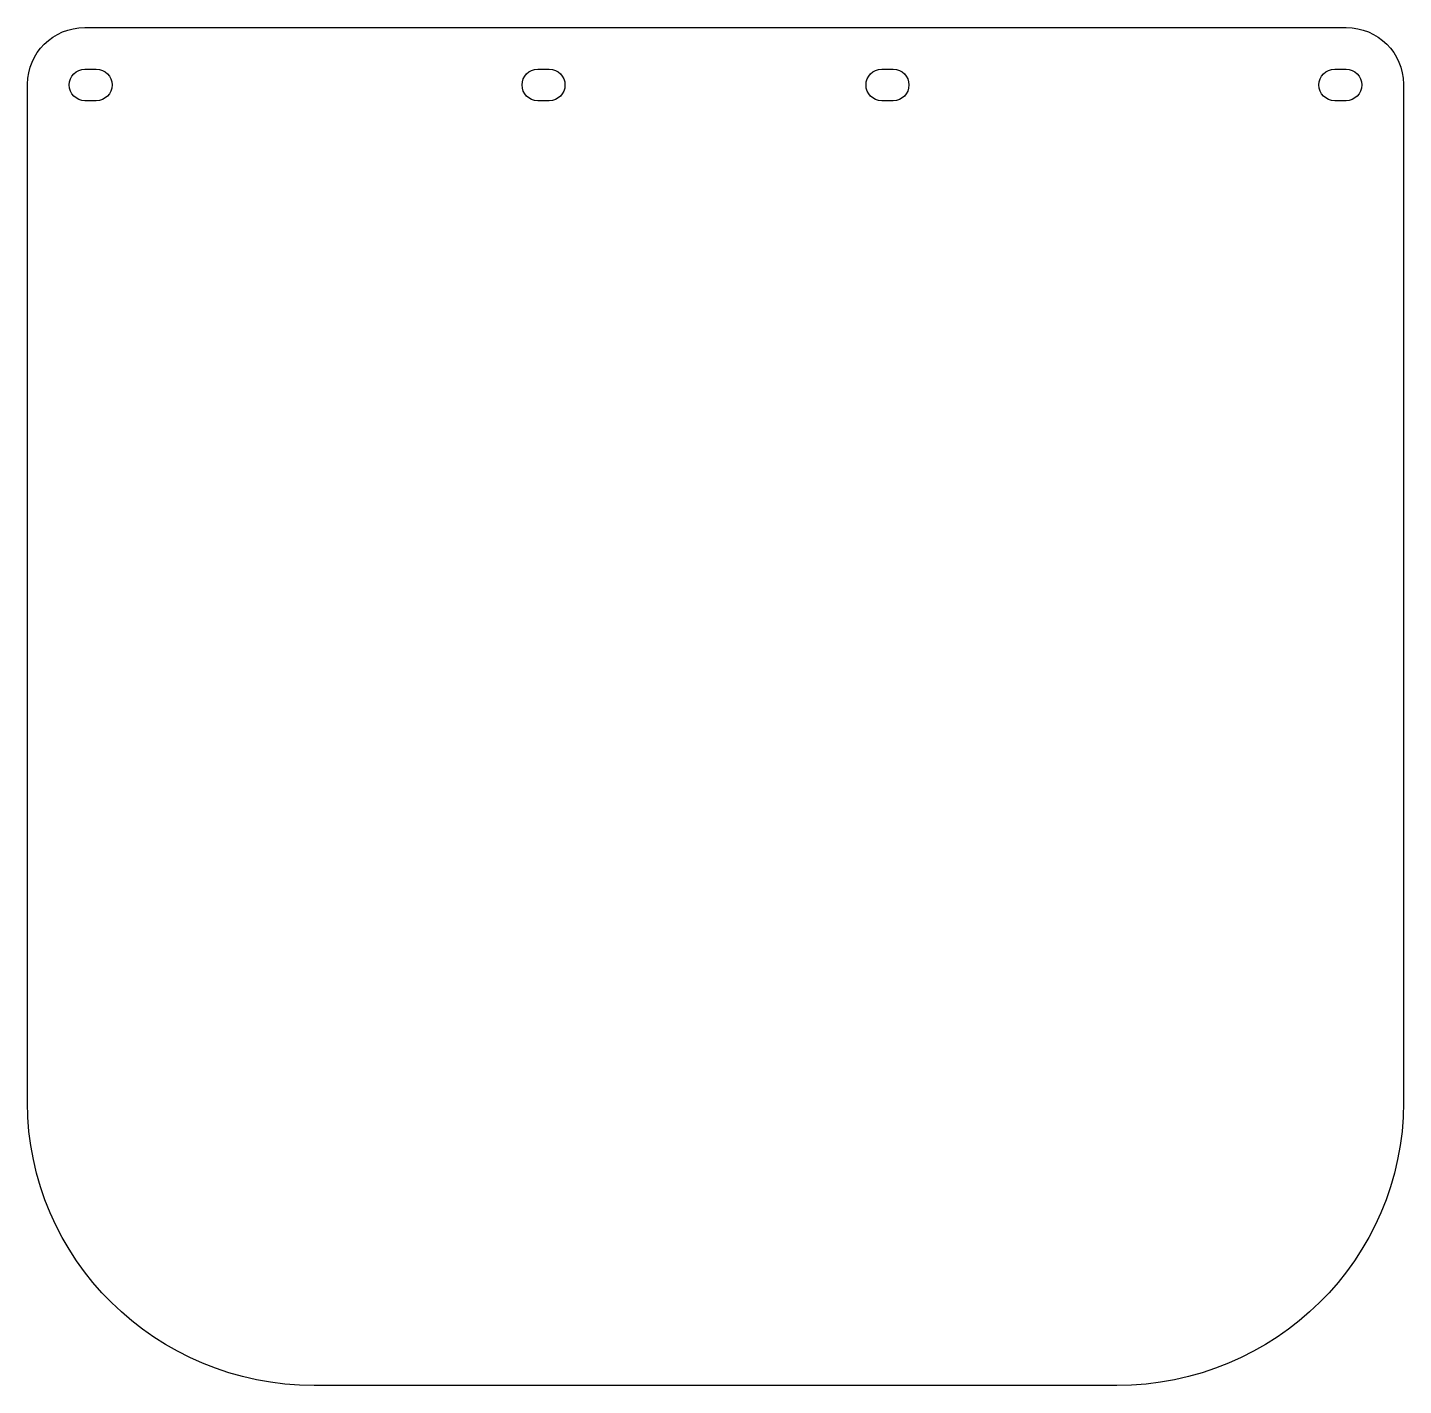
# Model space of a CAD drawing. Extents: x 78 to 318, y 36 to 273.
import ezdxf

# ---------------------------------------------------------------- set-up
doc = ezdxf.new("R2010")
doc.units = 0
doc.layers.get('0').update_dxf_attribs({"linetype": 'CONTINUOUS'})

msp = doc.modelspace()

# ---------------------------------------------------------------- linework, layer by layer
at = {"color": 7}
for points in [[(88.133915, 273.232085), (308.13502, 273.232085)], [(88.134545, 265.981182), (90.134546, 265.981182)], [(167.134545, 265.981182), (169.134544, 265.981182)], [(227.134177, 265.981182), (229.134178, 265.981182)], [(306.134188, 265.981182), (308.134173, 265.981182)], [(169.134544, 260.481182), (167.134545, 260.481182)], [(229.134178, 260.481182), (227.134177, 260.481182)], [(308.134173, 260.481182), (306.134188, 260.481182)]]:
    msp.add_lwpolyline(points, dxfattribs=at)
for points in [[(306.134188, 265.981182)], [(229.134178, 260.481182)]]:
    msp.add_lwpolyline(points, close=True, dxfattribs=at)
for points in [[(78.133855, 263.368032), (78.133854, 268.815795), (82.611033, 273.232082), (88.133915, 273.232085)], [(308.13502, 273.232085), (313.657902, 273.232082), (318.135081, 268.815795), (318.135079, 263.368032)], [(85.385751, 263.231182), (85.385751, 264.749494), (86.616233, 265.980516), (88.134545, 265.981182)], [(90.134546, 265.981182), (91.652858, 265.980516), (92.88334, 264.749494), (92.88334, 263.231182)], [(164.385752, 263.231182), (164.385752, 264.749494), (165.616233, 265.980516), (167.134545, 265.981182)], [(169.134544, 265.981182), (170.652856, 265.980516), (171.883338, 264.749494), (171.883338, 263.231182)], [(224.385383, 263.231182), (224.385383, 264.749494), (225.615865, 265.980516), (227.134177, 265.981182)], [(229.134178, 265.981182), (230.65249, 265.980516), (231.882972, 264.749494), (231.882972, 263.231182)], [(303.385394, 263.231182), (303.385394, 264.749494), (304.615876, 265.980516), (306.134188, 265.981182)], [(308.134173, 265.981182), (309.652485, 265.980516), (310.882967, 264.749494), (310.882967, 263.231182)], [(78.133855, 85.815119), (78.133855, 85.815119), (78.133855, 263.368032), (78.133855, 263.368032)], [(88.134545, 260.481182), (86.616233, 260.481848), (85.385751, 261.71287), (85.385751, 263.231182)], [(92.88334, 263.231182), (92.88334, 261.71287), (91.652858, 260.481848), (90.134546, 260.481182)], [(167.134545, 260.481182), (165.616233, 260.481848), (164.385752, 261.71287), (164.385752, 263.231182)], [(171.883338, 263.231182), (171.883338, 261.71287), (170.652856, 260.481848), (169.134544, 260.481182)], [(227.134177, 260.481182), (225.615865, 260.481848), (224.385383, 261.71287), (224.385383, 263.231182)], [(231.882972, 263.231182), (231.882972, 261.71287), (230.65249, 260.481848), (229.134178, 260.481182)], [(306.134188, 260.481182), (304.615876, 260.481848), (303.385394, 261.71287), (303.385394, 263.231182)], [(310.882967, 263.231182), (310.882967, 261.71287), (309.652485, 260.481848), (308.134173, 260.481182)], [(318.135079, 263.368032), (318.135079, 263.368032), (318.135079, 85.815119), (318.135079, 85.815119)], [(90.134546, 260.481182), (90.134546, 260.481182), (88.134545, 260.481182), (88.134545, 260.481182)], [(128.134179, 36.494865), (100.519761, 36.494869), (78.133855, 58.576298), (78.133855, 85.815119)], [(318.135079, 85.815119), (318.135079, 58.576298), (295.749173, 36.494869), (268.134756, 36.494865)], [(268.134756, 36.494865), (268.134756, 36.494865), (128.134179, 36.494865), (128.134179, 36.494865)]]:
    msp.add_open_spline(points, degree=3, dxfattribs=at)

doc.saveas('drawing.dxf')
